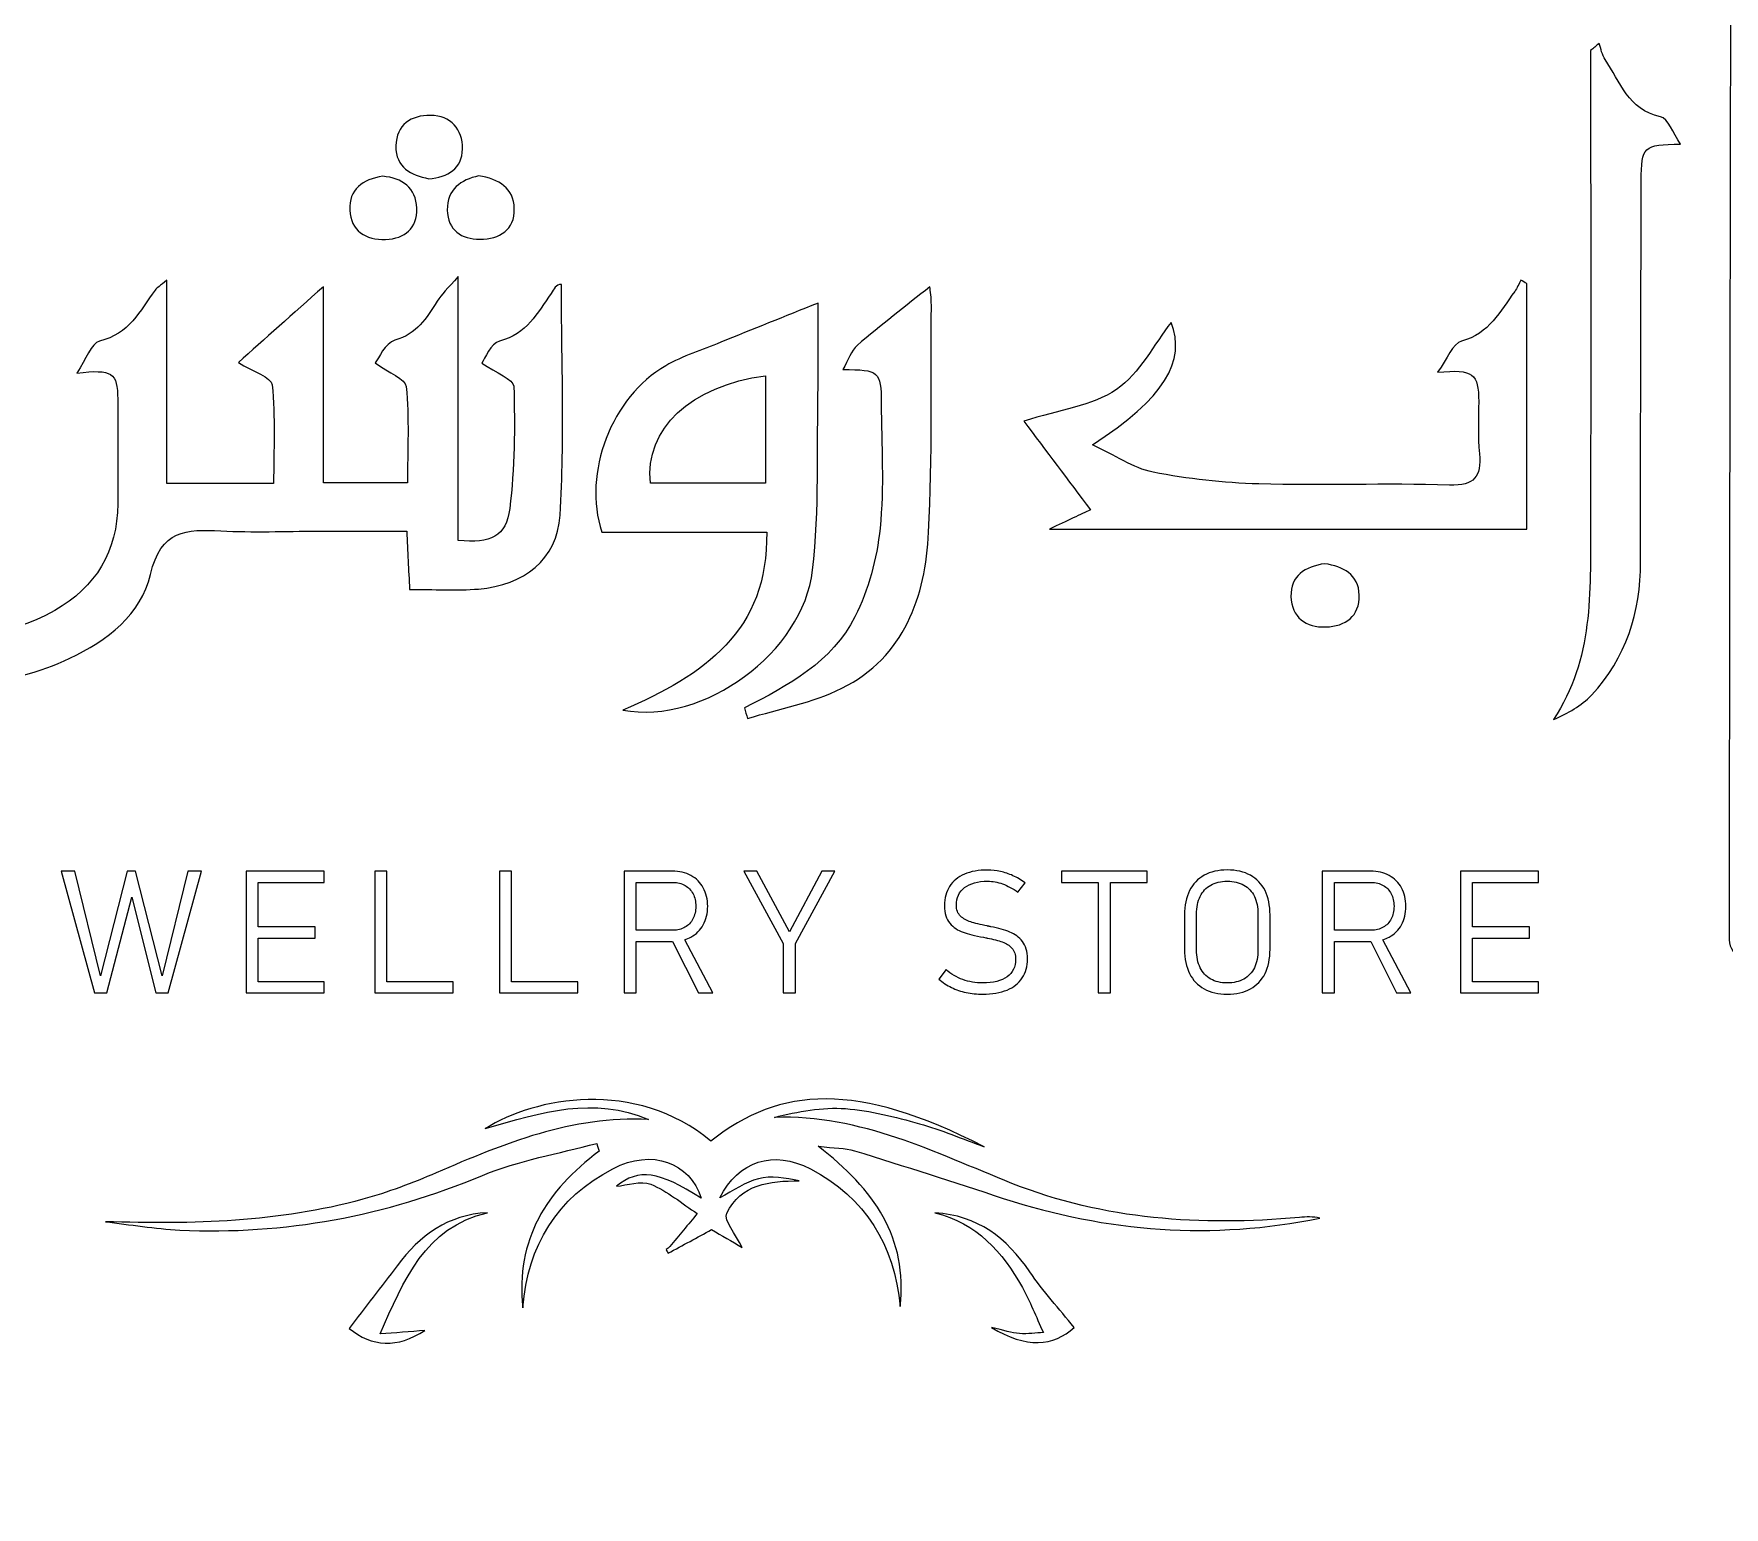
# Model space of a CAD drawing. Header units: millimetres. Extents: x -20 to 20, y -19.5 to 20.5.
# Drawn here: x -5.05 to 7.82, y 0.47 to 11.69 of the extents above; entities that cross this region are included whole.
import ezdxf

# ---------------------------------------------------------------- set-up
doc = ezdxf.new("R2010")
doc.units = ezdxf.units.MM
doc.header["$MEASUREMENT"] = 0
doc.layers.add('Layer 1', color=7, linetype='Continuous')

msp = doc.modelspace()

# ---------------------------------------------------------------- linework, layer by layer
at = {"layer": 'Layer 1', "color": 250, "lineweight": 18}
msp.add_open_spline([(17.0177, 20.4697), (17.0177, 20.4697), (-16.9823, 20.4697), (-16.9823, 20.4697), (-18.6346, 20.4697), (-19.9823, 19.122), (-19.9823, 17.4697), (-19.9823, 17.4697), (-19.9823, -16.5303), (-19.9823, -16.5303), (-19.9823, -18.1826), (-18.6346, -19.5303), (-16.9823, -19.5303), (-16.9823, -19.5303), (17.0177, -19.5303), (17.0177, -19.5303), (18.67, -19.5303), (20.0177, -18.1826), (20.0177, -16.5303), (20.0177, -16.5303), (20.0177, 17.4697), (20.0177, 17.4697), (20.0177, 19.122), (18.67, 20.4697), (17.0177, 20.4697)], degree=3, knots=[0, 0, 0, 0, 0.125, 0.125, 0.125, 0.25, 0.25, 0.25, 0.375, 0.375, 0.375, 0.5, 0.5, 0.5, 0.625, 0.625, 0.625, 0.75, 0.75, 0.75, 0.875, 0.875, 0.875, 1, 1, 1, 1], dxfattribs=at)
at = {"layer": 'Layer 1', "color": 250}
for points, knots in [([(0.3728, 13.3859), (0.2864, 13.2582), (0.1996, 13.1305), (0.1054, 12.9915), (0.0098, 13.1315), (-0.0773, 13.2596), (-0.1644, 13.3876), (-0.2032, 13.4522), (-0.2308, 13.5277), (-0.2823, 13.5795), (-1.0051, 14.3059), (-1.8669, 14.4929), (-2.8127, 14.1415), (-3.5409, 13.8709), (-4.2401, 13.5234), (-4.952, 13.2102), (-4.4817, 13.2864), (-4.0221, 13.4003), (-3.5673, 13.5305), (-2.7792, 13.7559), (-1.9848, 13.9087), (-1.1614, 13.7909), (-0.8456, 13.7457), (-0.5373, 13.673), (-0.2854, 13.4564), (-1.3974, 13.9616), (-2.5034, 13.7245), (-3.6037, 13.4173), (-4.4627, 13.177), (-5.3273, 12.9788), (-6.2259, 13.0673), (-6.8859, 13.1326), (-7.3918, 13.4416), (-7.6384, 14.0904), (-7.7252, 14.3183), (-7.747, 14.55), (-7.6486, 14.785), (-7.6454, 14.4287), (-7.5343, 14.1182), (-7.2937, 13.8529), (-7.05, 13.5838), (-6.7402, 13.448), (-6.3906, 13.4017), (-6.004, 13.3506), (-5.6163, 13.3806), (-5.2564, 13.528), (-4.6878, 13.7612), (-4.1311, 14.0233), (-3.5694, 14.2731), (-3.1062, 14.4791), (-2.6289, 14.634), (-2.1167, 14.647), (-1.3917, 14.665), (-0.7874, 14.3676), (-0.1881, 13.7072), (-0.2957, 14.1983), (-0.9518, 14.9974), (-1.9745, 15.3861), (-1.3032, 15.7576), (-0.3913, 15.3459), (0.1037, 14.4477), (0.6487, 15.3706), (1.4301, 15.7251), (2.2016, 15.39), (1.3772, 15.0584), (0.7253, 14.55), (0.3997, 13.7683), (0.642, 13.9521), (0.9024, 14.2011), (1.2068, 14.3694), (1.9466, 14.7776), (2.7174, 14.7067), (3.4702, 14.3976), (4.0566, 14.1567), (4.6249, 13.8716), (5.2073, 13.6194), (5.5746, 13.4607), (5.9608, 13.3823), (6.3658, 13.383), (7.1247, 13.3841), (7.8556, 13.879), (7.8828, 14.7786), (7.8828, 14.7786), (7.8828, 14.0117), (7.8828, 14.0117), (8.05, 14.1853), (8.213, 14.2929), (8.2352, 14.5327), (8.3202, 15.4556), (8.4194, 16.3778), (8.5143, 17.2999), (8.5199, 17.3578), (8.5305, 17.4146), (8.5425, 17.4996), (8.8773, 17.385), (9.1464, 17.1997), (9.404, 16.9983), (9.8209, 16.6723), (10.1529, 16.2688), (10.432, 15.8225), (10.5092, 15.699), (10.5847, 15.6786), (10.7226, 15.7078), (11.4906, 15.8726), (12.2583, 15.9001), (13.0171, 15.6486), (13.0912, 15.6242), (13.1632, 15.5946), (13.2566, 15.5593), (12.9854, 15.2252), (12.7275, 14.9074), (12.4689, 14.5899), (12.1136, 14.1539), (11.7683, 13.7087), (11.3968, 13.2871), (11.2246, 13.092), (11.2292, 12.8884), (11.2391, 12.6662), (11.5111, 12.6327), (11.7245, 12.7008), (11.9337, 12.8789), (12.5786, 13.4282), (13.2429, 13.9552), (13.8998, 14.4911), (13.9707, 14.5486), (14.0426, 14.6054), (14.1354, 14.6799), (14.2966, 14.2996), (14.3996, 13.9214), (14.3944, 13.5344), (14.3876, 13.0666), (14.3323, 12.5988), (14.2776, 12.1335), (14.2617, 12.0005), (14.2815, 11.9338), (14.3958, 11.8619), (15.0861, 11.4272), (15.6538, 10.8741), (16.0178, 10.1318), (16.0355, 10.0966), (16.0524, 10.0606), (16.0669, 10.0235), (16.0715, 10.0123), (16.0676, 9.9978), (16.0676, 9.96), (15.7236, 9.9241), (15.3772, 9.887), (15.0304, 9.8517), (14.4374, 9.7918), (13.8451, 9.7198), (13.251, 9.6799), (12.9829, 9.6619), (12.7874, 9.5565), (12.6223, 9.3413), (12.7642, 9.1681), (12.9152, 9.0319), (13.1776, 9.01), (14.1206, 8.9306), (15.0618, 8.8259), (16.0037, 8.7299), (16.0224, 8.7278), (16.0401, 8.7176), (16.1156, 8.6911), (15.9275, 8.3986), (15.7832, 8.0864), (15.5606, 7.8483), (15.228, 7.4938), (14.8512, 7.1773), (14.4709, 6.8729), (14.3206, 6.7533), (14.2476, 6.676), (14.2942, 6.4654), (14.4642, 5.6971), (14.4684, 4.928), (14.2039, 4.1734), (14.1908, 4.136), (14.1777, 4.0983), (14.1622, 4.0619), (14.1576, 4.051), (14.1446, 4.0443), (14.1153, 4.0168), (13.8998, 4.1914), (13.68, 4.3682), (13.462, 4.5463), (12.9441, 4.9693), (12.4184, 5.3838), (11.9129, 5.8209), (11.7136, 5.9931), (11.5069, 6.0488), (11.2419, 6.0118), (11.2356, 5.8054), (11.2148, 5.6124), (11.3792, 5.4177), (11.9814, 4.7047), (12.5624, 3.9741), (13.1515, 3.2499), (13.1804, 3.2142), (13.2076, 3.1775), (13.251, 3.1218), (12.8665, 2.9581), (12.4763, 2.8537), (12.0762, 2.8597), (11.6215, 2.8664), (11.1664, 2.9179), (10.7152, 2.9779), (10.5713, 2.9973), (10.5053, 2.9733), (10.4309, 2.8554), (9.9994, 2.1714), (9.4519, 1.607), (8.7167, 1.2443), (8.6659, 1.2193), (8.6123, 1.1988), (8.5347, 1.1653), (8.4889, 1.6073), (8.444, 2.0254), (8.4017, 2.4438), (8.3449, 3.004), (8.2814, 3.5635), (8.2398, 4.1247), (8.2229, 4.3509), (8.0708, 4.4705), (7.9452, 4.6193), (7.9043, 4.6677), (7.8553, 4.7315), (7.8553, 4.788), (7.8556, 7.1999), (7.8609, 9.6115), (7.8651, 12.0231), (7.8662, 12.6718), (7.8651, 13.3206), (7.8651, 14.029), (7.7353, 13.8459), (7.6556, 13.7023), (7.5469, 13.5859), (7.1575, 13.1686), (6.653, 13.0504), (6.1034, 13.0447), (5.2034, 13.0359), (4.3487, 13.2698), (3.4921, 13.5037), (2.7985, 13.6928), (2.0916, 13.8215), (1.3723, 13.7051), (1.0773, 13.6575), (0.7955, 13.5291), (0.5076, 13.4374), (0.5722, 13.4899), (0.629, 13.5711), (0.702, 13.5901), (1.0382, 13.6783), (1.3758, 13.7894), (1.7187, 13.818), (2.5086, 13.884), (3.266, 13.6833), (4.0177, 13.4614), (4.392, 13.3509), (4.7748, 13.2677), (5.1537, 13.1724), (5.0066, 13.2772), (4.8468, 13.3389), (4.6905, 13.4074), (4.1102, 13.6617), (3.5433, 13.9528), (2.9488, 14.1666), (2.1209, 14.4643), (1.3437, 14.308), (0.6625, 13.745), (0.5464, 13.649), (0.4684, 13.5069), (0.3728, 13.3859)], [0, 0, 0, 0, 0.0111111, 0.0111111, 0.0111111, 0.0222222, 0.0222222, 0.0222222, 0.0333333, 0.0333333, 0.0333333, 0.0444444, 0.0444444, 0.0444444, 0.0555556, 0.0555556, 0.0555556, 0.0666667, 0.0666667, 0.0666667, 0.0777778, 0.0777778, 0.0777778, 0.0888889, 0.0888889, 0.0888889, 0.1, 0.1, 0.1, 0.1111111, 0.1111111, 0.1111111, 0.1222222, 0.1222222, 0.1222222, 0.1333333, 0.1333333, 0.1333333, 0.1444444, 0.1444444, 0.1444444, 0.1555556, 0.1555556, 0.1555556, 0.1666667, 0.1666667, 0.1666667, 0.1777778, 0.1777778, 0.1777778, 0.1888889, 0.1888889, 0.1888889, 0.2, 0.2, 0.2, 0.2111111, 0.2111111, 0.2111111, 0.2222222, 0.2222222, 0.2222222, 0.2333333, 0.2333333, 0.2333333, 0.2444444, 0.2444444, 0.2444444, 0.2555556, 0.2555556, 0.2555556, 0.2666667, 0.2666667, 0.2666667, 0.2777778, 0.2777778, 0.2777778, 0.2888889, 0.2888889, 0.2888889, 0.3, 0.3, 0.3, 0.3111111, 0.3111111, 0.3111111, 0.3222222, 0.3222222, 0.3222222, 0.3333333, 0.3333333, 0.3333333, 0.3444444, 0.3444444, 0.3444444, 0.3555556, 0.3555556, 0.3555556, 0.3666667, 0.3666667, 0.3666667, 0.3777778, 0.3777778, 0.3777778, 0.3888889, 0.3888889, 0.3888889, 0.4, 0.4, 0.4, 0.4111111, 0.4111111, 0.4111111, 0.4222222, 0.4222222, 0.4222222, 0.4333333, 0.4333333, 0.4333333, 0.4444444, 0.4444444, 0.4444444, 0.4555556, 0.4555556, 0.4555556, 0.4666667, 0.4666667, 0.4666667, 0.4777778, 0.4777778, 0.4777778, 0.4888889, 0.4888889, 0.4888889, 0.5, 0.5, 0.5, 0.5111111, 0.5111111, 0.5111111, 0.5222222, 0.5222222, 0.5222222, 0.5333333, 0.5333333, 0.5333333, 0.5444444, 0.5444444, 0.5444444, 0.5555556, 0.5555556, 0.5555556, 0.5666667, 0.5666667, 0.5666667, 0.5777778, 0.5777778, 0.5777778, 0.5888889, 0.5888889, 0.5888889, 0.6, 0.6, 0.6, 0.6111111, 0.6111111, 0.6111111, 0.6222222, 0.6222222, 0.6222222, 0.6333333, 0.6333333, 0.6333333, 0.6444444, 0.6444444, 0.6444444, 0.6555556, 0.6555556, 0.6555556, 0.6666667, 0.6666667, 0.6666667, 0.6777778, 0.6777778, 0.6777778, 0.6888889, 0.6888889, 0.6888889, 0.7, 0.7, 0.7, 0.7111111, 0.7111111, 0.7111111, 0.7222222, 0.7222222, 0.7222222, 0.7333333, 0.7333333, 0.7333333, 0.7444444, 0.7444444, 0.7444444, 0.7555556, 0.7555556, 0.7555556, 0.7666667, 0.7666667, 0.7666667, 0.7777778, 0.7777778, 0.7777778, 0.7888889, 0.7888889, 0.7888889, 0.8, 0.8, 0.8, 0.8111111, 0.8111111, 0.8111111, 0.8222222, 0.8222222, 0.8222222, 0.8333333, 0.8333333, 0.8333333, 0.8444444, 0.8444444, 0.8444444, 0.8555556, 0.8555556, 0.8555556, 0.8666667, 0.8666667, 0.8666667, 0.8777778, 0.8777778, 0.8777778, 0.8888889, 0.8888889, 0.8888889, 0.9, 0.9, 0.9, 0.9111111, 0.9111111, 0.9111111, 0.9222222, 0.9222222, 0.9222222, 0.9333333, 0.9333333, 0.9333333, 0.9444444, 0.9444444, 0.9444444, 0.9555556, 0.9555556, 0.9555556, 0.9666667, 0.9666667, 0.9666667, 0.9777778, 0.9777778, 0.9777778, 0.9888889, 0.9888889, 0.9888889, 1, 1, 1, 1]), ([(7.4855, 10.8479), (7.2012, 10.8444), (7.186, 10.8289), (7.1853, 10.5685), (7.1832, 9.6019), (7.1797, 8.6353), (7.18, 7.6687), (7.1804, 7.2821), (7.0721, 6.9363), (6.8061, 6.6517), (6.7302, 6.5705), (6.6279, 6.5148), (6.5164, 6.4661), (6.8244, 6.9272), (6.7969, 7.4408), (6.7987, 7.946), (6.8025, 9.0781), (6.8001, 10.2105), (6.8001, 11.3425), (6.8001, 11.3425), (6.8001, 11.5599), (6.8001, 11.5599), (6.8212, 11.5775), (6.8428, 11.5958), (6.8639, 11.6138), (6.8791, 11.5726), (6.8869, 11.526), (6.9105, 11.4911), (7.0251, 11.3235), (7.0855, 11.1086), (7.3314, 11.0561), (7.3892, 11.0441), (7.4255, 10.9333), (7.4855, 10.8479)], [0, 0, 0, 0, 0.0909091, 0.0909091, 0.0909091, 0.1818182, 0.1818182, 0.1818182, 0.2727273, 0.2727273, 0.2727273, 0.3636364, 0.3636364, 0.3636364, 0.4545455, 0.4545455, 0.4545455, 0.5454545, 0.5454545, 0.5454545, 0.6363636, 0.6363636, 0.6363636, 0.7272727, 0.7272727, 0.7272727, 0.8181818, 0.8181818, 0.8181818, 0.9090909, 0.9090909, 0.9090909, 1, 1, 1, 1]), ([(-2.0462, 10.5837), (-2.1782, 10.6133), (-2.2995, 10.6687), (-2.296, 10.8335), (-2.2928, 10.9958), (-2.1789, 11.0688), (-2.0325, 11.0663), (-1.8772, 11.0642), (-1.7873, 10.9605), (-1.7887, 10.8106), (-1.7898, 10.6603), (-1.8988, 10.5968), (-2.0462, 10.5837)], [0, 0, 0, 0, 0.25, 0.25, 0.25, 0.5, 0.5, 0.5, 0.75, 0.75, 0.75, 1, 1, 1, 1]), ([(-2.3959, 10.603), (-2.2481, 10.5882), (-2.1426, 10.5173), (-2.137, 10.3589), (-2.1317, 10.2061), (-2.228, 10.1282), (-2.3737, 10.1218), (-2.5261, 10.1155), (-2.64, 10.1892), (-2.6474, 10.3458), (-2.6552, 10.5018), (-2.5483, 10.5804), (-2.3959, 10.603)], [0, 0, 0, 0, 0.25, 0.25, 0.25, 0.5, 0.5, 0.5, 0.75, 0.75, 0.75, 1, 1, 1, 1]), ([(-1.6659, 10.6058), (-1.5114, 10.5818), (-1.3985, 10.513), (-1.3943, 10.3567), (-1.3904, 10.1927), (-1.5068, 10.1246), (-1.655, 10.1232), (-1.7978, 10.1221), (-1.9008, 10.193), (-1.9044, 10.3458), (-1.9083, 10.5056), (-1.7996, 10.5744), (-1.6659, 10.6058)], [0, 0, 0, 0, 0.25, 0.25, 0.25, 0.5, 0.5, 0.5, 0.75, 0.75, 0.75, 1, 1, 1, 1]), ([(-4.0387, 8.2631), (-4.0387, 8.2631), (-3.2266, 8.2631), (-3.2266, 8.2631), (-3.2266, 8.5188), (-3.2125, 8.7693), (-3.2375, 9.0152), (-3.2432, 9.072), (-3.3839, 9.115), (-3.495, 9.1845), (-3.2982, 9.3599), (-3.0805, 9.5539), (-2.8481, 9.7613), (-2.8481, 9.7613), (-2.8481, 8.2684), (-2.8481, 8.2684), (-2.8481, 8.2684), (-2.2074, 8.2684), (-2.2074, 8.2684), (-2.2074, 8.5181), (-2.194, 8.7615), (-2.2169, 9.0018), (-2.2226, 9.0593), (-2.3475, 9.1052), (-2.4536, 9.1828), (-2.4268, 9.2156), (-2.3789, 9.3323), (-2.3034, 9.3542), (-2.1361, 9.4029), (-2.0621, 9.5218), (-1.9823, 9.6505), (-1.9499, 9.7028), (-1.9026, 9.7458), (-1.8211, 9.8407), (-1.8211, 9.8407), (-1.8211, 7.8295), (-1.8211, 7.8295), (-1.5735, 7.8059), (-1.4563, 7.8602), (-1.4292, 8.0743), (-1.3907, 8.3809), (-1.389, 8.6942), (-1.3981, 9.0036), (-1.3999, 9.0565), (-1.5343, 9.1052), (-1.6423, 9.1803), (-1.6172, 9.2131), (-1.5745, 9.332), (-1.5068, 9.3482), (-1.299, 9.3987), (-1.2189, 9.5634), (-1.1145, 9.7109), (-1.0923, 9.7423), (-1.0799, 9.7804), (-1.0355, 9.7786), (-1.0355, 9.193), (-1.0094, 8.606), (-1.0457, 8.0225), (-1.0669, 7.682), (-1.3223, 7.4901), (-1.6659, 7.4602), (-1.8349, 7.4457), (-2.0063, 7.4577), (-2.1919, 7.4577), (-2.1993, 7.6073), (-2.206, 7.7431), (-2.2138, 7.9004), (-2.2138, 7.9004), (-2.8936, 7.9004), (-2.8936, 7.9004), (-3.1387, 7.9004), (-3.3846, 7.8898), (-3.6287, 7.9029), (-3.8909, 7.9177), (-4.0867, 7.9092), (-4.1639, 7.5716), (-4.2338, 7.2675), (-4.4938, 7.0661), (-4.7788, 6.9327), (-5.2427, 6.7147), (-5.7242, 6.6907), (-6.2097, 6.8474), (-6.7963, 7.0361), (-7.1269, 7.5124), (-7.0595, 8.1629), (-7.0214, 8.5301), (-6.8771, 8.8864), (-6.7808, 9.2477), (-6.7579, 9.2452), (-6.7346, 9.2427), (-6.7113, 9.2406), (-6.6905, 9.1687), (-6.6697, 9.097), (-6.6439, 9.0078), (-6.3938, 9.144), (-6.149, 9.3076), (-5.8385, 9.2329), (-6.0382, 9.1214), (-6.2439, 9.036), (-6.4143, 8.9051), (-6.7452, 8.6508), (-6.8902, 8.3051), (-6.7963, 7.8874), (-6.7089, 7.4972), (-6.4351, 7.2806), (-6.0661, 7.18), (-5.6629, 7.0703), (-5.2653, 7.0844), (-4.8931, 7.2968), (-4.5805, 7.4753), (-4.4154, 7.7459), (-4.4133, 8.1096), (-4.4123, 8.3746), (-4.4123, 8.6395), (-4.414, 8.9044), (-4.4154, 9.1076), (-4.4518, 9.1358), (-4.7259, 9.1044), (-4.6546, 9.2085), (-4.6158, 9.3316), (-4.5513, 9.3472), (-4.3294, 9.4008), (-4.2433, 9.5782), (-4.1293, 9.7356), (-4.1156, 9.755), (-4.0923, 9.7677), (-4.0387, 9.8118), (-4.0387, 9.8118), (-4.0387, 9.0346), (-4.0387, 9.0346), (-4.0387, 9.0346), (-4.0387, 8.2631), (-4.0387, 8.2631)], [0, 0, 0, 0, 0.0227273, 0.0227273, 0.0227273, 0.0454545, 0.0454545, 0.0454545, 0.0681818, 0.0681818, 0.0681818, 0.0909091, 0.0909091, 0.0909091, 0.1136364, 0.1136364, 0.1136364, 0.1363636, 0.1363636, 0.1363636, 0.1590909, 0.1590909, 0.1590909, 0.1818182, 0.1818182, 0.1818182, 0.2045455, 0.2045455, 0.2045455, 0.2272727, 0.2272727, 0.2272727, 0.25, 0.25, 0.25, 0.2727273, 0.2727273, 0.2727273, 0.2954545, 0.2954545, 0.2954545, 0.3181818, 0.3181818, 0.3181818, 0.3409091, 0.3409091, 0.3409091, 0.3636364, 0.3636364, 0.3636364, 0.3863636, 0.3863636, 0.3863636, 0.4090909, 0.4090909, 0.4090909, 0.4318182, 0.4318182, 0.4318182, 0.4545455, 0.4545455, 0.4545455, 0.4772727, 0.4772727, 0.4772727, 0.5, 0.5, 0.5, 0.5227273, 0.5227273, 0.5227273, 0.5454545, 0.5454545, 0.5454545, 0.5681818, 0.5681818, 0.5681818, 0.5909091, 0.5909091, 0.5909091, 0.6136364, 0.6136364, 0.6136364, 0.6363636, 0.6363636, 0.6363636, 0.6590909, 0.6590909, 0.6590909, 0.6818182, 0.6818182, 0.6818182, 0.7045455, 0.7045455, 0.7045455, 0.7272727, 0.7272727, 0.7272727, 0.75, 0.75, 0.75, 0.7727273, 0.7727273, 0.7727273, 0.7954545, 0.7954545, 0.7954545, 0.8181818, 0.8181818, 0.8181818, 0.8409091, 0.8409091, 0.8409091, 0.8636364, 0.8636364, 0.8636364, 0.8863636, 0.8863636, 0.8863636, 0.9090909, 0.9090909, 0.9090909, 0.9318182, 0.9318182, 0.9318182, 0.9545455, 0.9545455, 0.9545455, 0.9772727, 0.9772727, 0.9772727, 1, 1, 1, 1]), ([(3.0065, 8.5585), (3.1783, 8.4781), (3.3166, 8.3807), (3.4687, 8.35), (3.7329, 8.2971), (4.0046, 8.2682), (4.2744, 8.2604), (4.7577, 8.247), (5.2417, 8.2664), (5.725, 8.2516), (5.9173, 8.2459), (5.9688, 8.3147), (5.9533, 8.4897), (5.9409, 8.6209), (5.9477, 8.7543), (5.9477, 8.8866), (5.948, 9.1), (5.9088, 9.1363), (5.6351, 9.1102), (5.7092, 9.2118), (5.7501, 9.3307), (5.8171, 9.348), (6.0295, 9.4027), (6.1099, 9.5766), (6.2221, 9.7251), (6.2419, 9.7512), (6.2535, 9.7833), (6.2687, 9.8126), (6.2838, 9.8034), (6.2987, 9.7943), (6.3138, 9.7851), (6.3138, 9.7851), (6.3138, 7.9168), (6.3138, 7.9168), (6.3138, 7.9168), (2.6795, 7.9168), (2.6795, 7.9168), (2.8182, 7.9813), (2.9205, 8.0293), (2.9921, 8.0628), (2.8213, 8.2904), (2.6552, 8.5116), (2.4844, 8.7391), (2.7547, 8.8252), (3.0062, 8.8527), (3.1903, 8.9794), (3.3685, 9.1014), (3.4771, 9.3251), (3.6056, 9.4905), (3.7223, 9.1981), (3.5569, 8.9106), (3.0065, 8.5585)], [0, 0, 0, 0, 0.0588235, 0.0588235, 0.0588235, 0.1176471, 0.1176471, 0.1176471, 0.1764706, 0.1764706, 0.1764706, 0.2352941, 0.2352941, 0.2352941, 0.2941176, 0.2941176, 0.2941176, 0.3529412, 0.3529412, 0.3529412, 0.4117647, 0.4117647, 0.4117647, 0.4705882, 0.4705882, 0.4705882, 0.5294118, 0.5294118, 0.5294118, 0.5882353, 0.5882353, 0.5882353, 0.6470588, 0.6470588, 0.6470588, 0.7058824, 0.7058824, 0.7058824, 0.7647059, 0.7647059, 0.7647059, 0.8235294, 0.8235294, 0.8235294, 0.8823529, 0.8823529, 0.8823529, 0.9411765, 0.9411765, 0.9411765, 1, 1, 1, 1]), ([(0.3585, 6.5555), (0.6918, 6.7245), (1.0259, 6.9058), (1.1988, 7.2491), (1.3025, 7.4548), (1.3667, 7.6929), (1.3903, 7.9225), (1.4224, 8.2369), (1.4006, 8.5568), (1.3995, 8.8747), (1.3988, 9.1167), (1.3829, 9.1315), (1.1074, 9.1304), (1.1483, 9.2024), (1.1688, 9.2747), (1.2161, 9.3153), (1.396, 9.4695), (1.5844, 9.6134), (1.7703, 9.7619), (1.7727, 9.7323), (1.7812, 9.6762), (1.7809, 9.6201), (1.7763, 9.0444), (1.789, 8.4676), (1.76, 7.8933), (1.735, 7.3994), (1.5773, 6.945), (1.0986, 6.7044), (0.8767, 6.5929), (0.6213, 6.5488), (0.381, 6.4744), (0.3733, 6.5015), (0.3659, 6.5284), (0.3585, 6.5555)], [0, 0, 0, 0, 0.0909091, 0.0909091, 0.0909091, 0.1818182, 0.1818182, 0.1818182, 0.2727273, 0.2727273, 0.2727273, 0.3636364, 0.3636364, 0.3636364, 0.4545455, 0.4545455, 0.4545455, 0.5454545, 0.5454545, 0.5454545, 0.6363636, 0.6363636, 0.6363636, 0.7272727, 0.7272727, 0.7272727, 0.8181818, 0.8181818, 0.8181818, 0.9090909, 0.9090909, 0.9090909, 1, 1, 1, 1]), ([(0.5271, 7.8942), (0.5271, 7.8942), (-0.7274, 7.8942), (-0.7274, 7.8942), (-0.8769, 8.3415), (-0.6526, 8.9243), (-0.2416, 9.16), (-0.1111, 9.2348), (0.036, 9.2813), (0.1768, 9.3385), (0.4185, 9.4369), (0.6612, 9.5339), (0.9187, 9.6373), (0.9187, 9.438), (0.9222, 9.2235), (0.918, 9.009), (0.9088, 8.5401), (0.93, 8.0674), (0.8764, 7.6035), (0.8048, 6.9788), (0.0477, 6.4235), (-0.5668, 6.5378), (0.0502, 6.8031), (0.5402, 7.1407), (0.5271, 7.8942)], [0, 0, 0, 0, 0.125, 0.125, 0.125, 0.25, 0.25, 0.25, 0.375, 0.375, 0.375, 0.5, 0.5, 0.5, 0.625, 0.625, 0.625, 0.75, 0.75, 0.75, 0.875, 0.875, 0.875, 1, 1, 1, 1]), ([(0.519, 8.2657), (0.519, 8.2657), (0.519, 9.0841), (0.519, 9.0841), (-0.0529, 9.0079), (-0.4032, 8.6784), (-0.3573, 8.2657), (-0.3573, 8.2657), (0.519, 8.2657), (0.519, 8.2657)], [0, 0, 0, 0, 0.3333333, 0.3333333, 0.3333333, 0.6666667, 0.6666667, 0.6666667, 1, 1, 1, 1]), ([(4.7766, 7.6528), (4.9145, 7.6313), (5.0341, 7.5731), (5.0384, 7.4133), (5.0426, 7.2531), (4.9325, 7.1755), (4.784, 7.1713), (4.633, 7.167), (4.523, 7.245), (4.5187, 7.4027), (4.5145, 7.5607), (4.6256, 7.6309), (4.7766, 7.6528)], [0, 0, 0, 0, 0.25, 0.25, 0.25, 0.5, 0.5, 0.5, 0.75, 0.75, 0.75, 1, 1, 1, 1]), ([(-4.3417, 5.3112), (-4.3417, 5.3112), (-4.2778, 5.3112), (-4.2778, 5.3112), (-4.2778, 5.3112), (-4.0753, 4.515), (-4.0753, 4.515), (-4.0753, 4.515), (-3.8799, 5.3112), (-3.8799, 5.3112), (-3.8799, 5.3112), (-3.7765, 5.3112), (-3.7765, 5.3112), (-3.7765, 5.3112), (-4.0284, 4.3851), (-4.0284, 4.3851), (-4.0284, 4.3851), (-4.1226, 4.3851), (-4.1226, 4.3851), (-4.1226, 4.3851), (-4.306, 5.115), (-4.306, 5.115), (-4.306, 5.115), (-4.4973, 4.3851), (-4.4973, 4.3851), (-4.4973, 4.3851), (-4.5914, 4.3851), (-4.5914, 4.3851), (-4.5914, 4.3851), (-4.843, 5.3112), (-4.843, 5.3112), (-4.843, 5.3112), (-4.7396, 5.3112), (-4.7396, 5.3112), (-4.7396, 5.3112), (-4.5442, 4.515), (-4.5442, 4.515), (-4.5442, 4.515), (-4.3417, 5.3112), (-4.3417, 5.3112)], [0, 0, 0, 0, 0.0769231, 0.0769231, 0.0769231, 0.1538462, 0.1538462, 0.1538462, 0.2307692, 0.2307692, 0.2307692, 0.3076923, 0.3076923, 0.3076923, 0.3846154, 0.3846154, 0.3846154, 0.4615385, 0.4615385, 0.4615385, 0.5384615, 0.5384615, 0.5384615, 0.6153846, 0.6153846, 0.6153846, 0.6923077, 0.6923077, 0.6923077, 0.7692308, 0.7692308, 0.7692308, 0.8461538, 0.8461538, 0.8461538, 0.9230769, 0.9230769, 0.9230769, 1, 1, 1, 1]), ([(-3.344, 4.4704), (-3.344, 4.4704), (-2.8413, 4.4704), (-2.8413, 4.4704), (-2.8413, 4.4704), (-2.8413, 4.385), (-2.8413, 4.385), (-2.8413, 4.385), (-3.344, 4.385), (-3.344, 4.385), (-3.344, 4.385), (-3.3729, 4.385), (-3.3729, 4.385), (-3.3729, 4.385), (-3.4357, 4.385), (-3.4357, 4.385), (-3.4357, 4.385), (-3.4357, 5.3111), (-3.4357, 5.3111), (-3.4357, 5.3111), (-3.3729, 5.3111), (-3.3729, 5.3111), (-3.3729, 5.3111), (-3.344, 5.3111), (-3.344, 5.3111), (-3.344, 5.3111), (-2.8413, 5.3111), (-2.8413, 5.3111), (-2.8413, 5.3111), (-2.8413, 5.2257), (-2.8413, 5.2257), (-2.8413, 5.2257), (-3.344, 5.2257), (-3.344, 5.2257), (-3.344, 5.2257), (-3.344, 4.8877), (-3.344, 4.8877), (-3.344, 4.8877), (-2.9111, 4.8877), (-2.9111, 4.8877), (-2.9111, 4.8877), (-2.9111, 4.8027), (-2.9111, 4.8027), (-2.9111, 4.8027), (-3.344, 4.8027), (-3.344, 4.8027), (-3.344, 4.8027), (-3.344, 4.4704), (-3.344, 4.4704)], [0, 0, 0, 0, 0.0625, 0.0625, 0.0625, 0.125, 0.125, 0.125, 0.1875, 0.1875, 0.1875, 0.25, 0.25, 0.25, 0.3125, 0.3125, 0.3125, 0.375, 0.375, 0.375, 0.4375, 0.4375, 0.4375, 0.5, 0.5, 0.5, 0.5625, 0.5625, 0.5625, 0.625, 0.625, 0.625, 0.6875, 0.6875, 0.6875, 0.75, 0.75, 0.75, 0.8125, 0.8125, 0.8125, 0.875, 0.875, 0.875, 0.9375, 0.9375, 0.9375, 1, 1, 1, 1]), ([(-2.3636, 4.4704), (-2.3636, 4.4704), (-1.8606, 4.4704), (-1.8606, 4.4704), (-1.8606, 4.4704), (-1.8606, 4.385), (-1.8606, 4.385), (-1.8606, 4.385), (-2.3636, 4.385), (-2.3636, 4.385), (-2.3636, 4.385), (-2.3904, 4.385), (-2.3904, 4.385), (-2.3904, 4.385), (-2.4553, 4.385), (-2.4553, 4.385), (-2.4553, 4.385), (-2.4553, 5.3111), (-2.4553, 5.3111), (-2.4553, 5.3111), (-2.3636, 5.3111), (-2.3636, 5.3111), (-2.3636, 5.3111), (-2.3636, 4.4704), (-2.3636, 4.4704)], [0, 0, 0, 0, 0.125, 0.125, 0.125, 0.25, 0.25, 0.25, 0.375, 0.375, 0.375, 0.5, 0.5, 0.5, 0.625, 0.625, 0.625, 0.75, 0.75, 0.75, 0.875, 0.875, 0.875, 1, 1, 1, 1]), ([(-1.415, 4.4704), (-1.415, 4.4704), (-0.9119, 4.4704), (-0.9119, 4.4704), (-0.9119, 4.4704), (-0.9119, 4.385), (-0.9119, 4.385), (-0.9119, 4.385), (-1.415, 4.385), (-1.415, 4.385), (-1.415, 4.385), (-1.4418, 4.385), (-1.4418, 4.385), (-1.4418, 4.385), (-1.5067, 4.385), (-1.5067, 4.385), (-1.5067, 4.385), (-1.5067, 5.3111), (-1.5067, 5.3111), (-1.5067, 5.3111), (-1.415, 5.3111), (-1.415, 5.3111), (-1.415, 5.3111), (-1.415, 4.4704), (-1.415, 4.4704)], [0, 0, 0, 0, 0.125, 0.125, 0.125, 0.25, 0.25, 0.25, 0.375, 0.375, 0.375, 0.5, 0.5, 0.5, 0.625, 0.625, 0.625, 0.75, 0.75, 0.75, 0.875, 0.875, 0.875, 1, 1, 1, 1]), ([(-0.0968, 4.7904), (-0.0968, 4.7904), (0.1169, 4.3851), (0.1169, 4.3851), (0.1169, 4.3851), (0.0072, 4.3851), (0.0072, 4.3851), (0.0072, 4.3851), (-0.1904, 4.777), (-0.1904, 4.777), (-0.1904, 4.777), (-0.1907, 4.777), (-0.1907, 4.777), (-0.1907, 4.777), (-0.4666, 4.777), (-0.4666, 4.777), (-0.4666, 4.777), (-0.4666, 4.3851), (-0.4666, 4.3851), (-0.4666, 4.3851), (-0.5583, 4.3851), (-0.5583, 4.3851), (-0.5583, 4.3851), (-0.5583, 5.3118), (-0.5583, 5.3118), (-0.5583, 5.3118), (-0.5015, 5.3118), (-0.5015, 5.3118), (-0.5015, 5.3118), (-0.4666, 5.3118), (-0.4666, 5.3118), (-0.4666, 5.3118), (-0.1907, 5.3118), (-0.1907, 5.3118), (-0.1374, 5.3118), (-0.0902, 5.3009), (-0.0496, 5.2787), (-0.0094, 5.2568), (0.0224, 5.2254), (0.0446, 5.1848), (0.0668, 5.1443), (0.0781, 5.0974), (0.0781, 5.0444), (0.0781, 4.9912), (0.0668, 4.9446), (0.0446, 4.904), (0.0224, 4.8635), (-0.0094, 4.8321), (-0.0503, 4.8098), (-0.065, 4.8019), (-0.0805, 4.7955), (-0.0968, 4.7904)], [0, 0, 0, 0, 0.0588235, 0.0588235, 0.0588235, 0.1176471, 0.1176471, 0.1176471, 0.1764706, 0.1764706, 0.1764706, 0.2352941, 0.2352941, 0.2352941, 0.2941176, 0.2941176, 0.2941176, 0.3529412, 0.3529412, 0.3529412, 0.4117647, 0.4117647, 0.4117647, 0.4705882, 0.4705882, 0.4705882, 0.5294118, 0.5294118, 0.5294118, 0.5882353, 0.5882353, 0.5882353, 0.6470588, 0.6470588, 0.6470588, 0.7058824, 0.7058824, 0.7058824, 0.7647059, 0.7647059, 0.7647059, 0.8235294, 0.8235294, 0.8235294, 0.8823529, 0.8823529, 0.8823529, 0.9411765, 0.9411765, 0.9411765, 1, 1, 1, 1]), ([(0.7459, 4.7615), (0.7459, 4.7615), (0.7459, 4.3851), (0.7459, 4.3851), (0.7459, 4.3851), (0.6538, 4.3851), (0.6538, 4.3851), (0.6538, 4.3851), (0.6538, 4.7615), (0.6538, 4.7615), (0.6538, 4.7615), (0.3525, 5.3111), (0.3525, 5.3111), (0.3525, 5.3111), (0.4524, 5.3111), (0.4524, 5.3111), (0.4524, 5.3111), (0.6997, 4.849), (0.6997, 4.849), (0.6997, 4.849), (0.947, 5.3111), (0.947, 5.3111), (0.947, 5.3111), (1.0471, 5.3111), (1.0471, 5.3111), (1.0471, 5.3111), (0.7459, 4.7615), (0.7459, 4.7615)], [0, 0, 0, 0, 0.1111111, 0.1111111, 0.1111111, 0.2222222, 0.2222222, 0.2222222, 0.3333333, 0.3333333, 0.3333333, 0.4444444, 0.4444444, 0.4444444, 0.5555556, 0.5555556, 0.5555556, 0.6666667, 0.6666667, 0.6666667, 0.7777778, 0.7777778, 0.7777778, 0.8888889, 0.8888889, 0.8888889, 1, 1, 1, 1]), ([(2.046, 4.3884), (2.0062, 4.3968), (1.9688, 4.4095), (1.9346, 4.4265), (1.8996, 4.4434), (1.8672, 4.4649), (1.8372, 4.4903), (1.8372, 4.4903), (1.8926, 4.563), (1.8926, 4.563), (1.9314, 4.5288), (1.9737, 4.5034), (2.0206, 4.4864), (2.0676, 4.4695), (2.118, 4.461), (2.1727, 4.461), (2.2524, 4.461), (2.3138, 4.4766), (2.3572, 4.508), (2.4009, 4.5394), (2.4224, 4.5838), (2.4224, 4.6406), (2.4224, 4.6406), (2.4224, 4.641), (2.4224, 4.641), (2.4224, 4.6762), (2.4129, 4.7045), (2.3939, 4.726), (2.3755, 4.7471), (2.3508, 4.763), (2.3208, 4.7736), (2.2909, 4.7842), (2.2524, 4.7941), (2.2051, 4.8029), (2.2041, 4.8036), (2.2023, 4.8036), (2.2013, 4.8039), (2.1998, 4.8043), (2.1981, 4.8047), (2.1967, 4.805), (2.1967, 4.805), (2.1776, 4.8085), (2.1776, 4.8085), (2.1127, 4.8209), (2.0612, 4.8339), (2.022, 4.8473), (1.9829, 4.8607), (1.9497, 4.8833), (1.9222, 4.9154), (1.8947, 4.9475), (1.8813, 4.9916), (1.8813, 5.0488), (1.8813, 5.0488), (1.8813, 5.0495), (1.8813, 5.0495), (1.8813, 5.107), (1.8936, 5.1557), (1.9197, 5.1962), (1.9455, 5.2368), (1.9829, 5.2678), (2.0323, 5.289), (2.0813, 5.3102), (2.1409, 5.3208), (2.2097, 5.3208), (2.2425, 5.3208), (2.2746, 5.3172), (2.3067, 5.3098), (2.3388, 5.3028), (2.3706, 5.2922), (2.402, 5.2777), (2.433, 5.2633), (2.4641, 5.2456), (2.4944, 5.2241), (2.4944, 5.2241), (2.4401, 5.1521), (2.4401, 5.1521), (2.4006, 5.18), (2.3614, 5.2008), (2.3233, 5.2149), (2.2849, 5.2283), (2.2471, 5.2354), (2.2097, 5.2354), (2.1339, 5.2354), (2.0757, 5.2195), (2.034, 5.1878), (1.9924, 5.1557), (1.9712, 5.1109), (1.9712, 5.0534), (1.9712, 5.0534), (1.9712, 5.0527), (1.9712, 5.0527), (1.9712, 5.0177), (1.9818, 4.9906), (2.003, 4.9701), (2.0238, 4.95), (2.0492, 4.9348), (2.0803, 4.9253), (2.1109, 4.9154), (2.1533, 4.9052), (2.2065, 4.8946), (2.2083, 4.8943), (2.2101, 4.8939), (2.2118, 4.8936), (2.2143, 4.8932), (2.2157, 4.8925), (2.2178, 4.8921), (2.2207, 4.8918), (2.2231, 4.8911), (2.2256, 4.8904), (2.2277, 4.8897), (2.2302, 4.8893), (2.2327, 4.889), (2.2909, 4.877), (2.3392, 4.8636), (2.3776, 4.8484), (2.4165, 4.8329), (2.4489, 4.8089), (2.4743, 4.7768), (2.5001, 4.744), (2.5128, 4.7002), (2.5128, 4.6452), (2.5128, 4.6452), (2.5128, 4.6438), (2.5128, 4.6438), (2.5128, 4.5873), (2.4997, 4.539), (2.4729, 4.4988), (2.4461, 4.4589), (2.4073, 4.4282), (2.3568, 4.4071), (2.3057, 4.3863), (2.2443, 4.3757), (2.1727, 4.3757), (2.1282, 4.3757), (2.0859, 4.3799), (2.046, 4.3884)], [0, 0, 0, 0, 0.0222222, 0.0222222, 0.0222222, 0.0444444, 0.0444444, 0.0444444, 0.0666667, 0.0666667, 0.0666667, 0.0888889, 0.0888889, 0.0888889, 0.1111111, 0.1111111, 0.1111111, 0.1333333, 0.1333333, 0.1333333, 0.1555556, 0.1555556, 0.1555556, 0.1777778, 0.1777778, 0.1777778, 0.2, 0.2, 0.2, 0.2222222, 0.2222222, 0.2222222, 0.2444444, 0.2444444, 0.2444444, 0.2666667, 0.2666667, 0.2666667, 0.2888889, 0.2888889, 0.2888889, 0.3111111, 0.3111111, 0.3111111, 0.3333333, 0.3333333, 0.3333333, 0.3555556, 0.3555556, 0.3555556, 0.3777778, 0.3777778, 0.3777778, 0.4, 0.4, 0.4, 0.4222222, 0.4222222, 0.4222222, 0.4444444, 0.4444444, 0.4444444, 0.4666667, 0.4666667, 0.4666667, 0.4888889, 0.4888889, 0.4888889, 0.5111111, 0.5111111, 0.5111111, 0.5333333, 0.5333333, 0.5333333, 0.5555556, 0.5555556, 0.5555556, 0.5777778, 0.5777778, 0.5777778, 0.6, 0.6, 0.6, 0.6222222, 0.6222222, 0.6222222, 0.6444444, 0.6444444, 0.6444444, 0.6666667, 0.6666667, 0.6666667, 0.6888889, 0.6888889, 0.6888889, 0.7111111, 0.7111111, 0.7111111, 0.7333333, 0.7333333, 0.7333333, 0.7555556, 0.7555556, 0.7555556, 0.7777778, 0.7777778, 0.7777778, 0.8, 0.8, 0.8, 0.8222222, 0.8222222, 0.8222222, 0.8444444, 0.8444444, 0.8444444, 0.8666667, 0.8666667, 0.8666667, 0.8888889, 0.8888889, 0.8888889, 0.9111111, 0.9111111, 0.9111111, 0.9333333, 0.9333333, 0.9333333, 0.9555556, 0.9555556, 0.9555556, 0.9777778, 0.9777778, 0.9777778, 1, 1, 1, 1]), ([(3.1436, 5.2257), (3.1436, 5.2257), (3.1436, 4.385), (3.1436, 4.385), (3.1436, 4.385), (3.0519, 4.385), (3.0519, 4.385), (3.0519, 4.385), (3.0519, 5.2257), (3.0519, 5.2257), (3.0519, 5.2257), (2.7711, 5.2257), (2.7711, 5.2257), (2.7711, 5.2257), (2.7711, 5.3111), (2.7711, 5.3111), (2.7711, 5.3111), (3.4248, 5.3111), (3.4248, 5.3111), (3.4248, 5.3111), (3.4248, 5.2257), (3.4248, 5.2257), (3.4248, 5.2257), (3.1436, 5.2257), (3.1436, 5.2257)], [0, 0, 0, 0, 0.125, 0.125, 0.125, 0.25, 0.25, 0.25, 0.375, 0.375, 0.375, 0.5, 0.5, 0.5, 0.625, 0.625, 0.625, 0.75, 0.75, 0.75, 0.875, 0.875, 0.875, 1, 1, 1, 1]), ([(3.858, 4.4157), (3.8093, 4.4426), (3.7719, 4.4814), (3.7465, 4.5322), (3.7211, 4.5833), (3.7087, 4.6447), (3.7087, 4.717), (3.7087, 4.717), (3.7087, 4.9795), (3.7087, 4.9795), (3.7087, 5.0515), (3.7211, 5.1132), (3.7465, 5.164), (3.7719, 5.2151), (3.8093, 5.2539), (3.858, 5.2808), (3.9063, 5.3072), (3.9649, 5.321), (4.034, 5.321), (4.1024, 5.321), (4.1614, 5.3072), (4.21, 5.2808), (4.2584, 5.2539), (4.2958, 5.2151), (4.3212, 5.164), (4.3466, 5.1132), (4.3593, 5.0515), (4.3593, 4.9795), (4.3593, 4.9795), (4.3593, 4.717), (4.3593, 4.717), (4.3593, 4.6447), (4.3466, 4.5833), (4.3212, 4.5322), (4.2958, 4.4814), (4.2584, 4.4426), (4.21, 4.4157), (4.1614, 4.3889), (4.1024, 4.3755), (4.034, 4.3755), (3.9649, 4.3755), (3.9063, 4.3889), (3.858, 4.4157)], [0, 0, 0, 0, 0.0714286, 0.0714286, 0.0714286, 0.1428571, 0.1428571, 0.1428571, 0.2142857, 0.2142857, 0.2142857, 0.2857143, 0.2857143, 0.2857143, 0.3571429, 0.3571429, 0.3571429, 0.4285714, 0.4285714, 0.4285714, 0.5, 0.5, 0.5, 0.5714286, 0.5714286, 0.5714286, 0.6428571, 0.6428571, 0.6428571, 0.7142857, 0.7142857, 0.7142857, 0.7857143, 0.7857143, 0.7857143, 0.8571429, 0.8571429, 0.8571429, 0.9285714, 0.9285714, 0.9285714, 1, 1, 1, 1]), ([(5.219, 4.7904), (5.219, 4.7904), (5.4325, 4.3851), (5.4325, 4.3851), (5.4325, 4.3851), (5.3232, 4.3851), (5.3232, 4.3851), (5.3232, 4.3851), (5.1255, 4.777), (5.1255, 4.777), (5.1255, 4.777), (5.1249, 4.777), (5.1249, 4.777), (5.1249, 4.777), (4.8494, 4.777), (4.8494, 4.777), (4.8494, 4.777), (4.8494, 4.3851), (4.8494, 4.3851), (4.8494, 4.3851), (4.7573, 4.3851), (4.7573, 4.3851), (4.7573, 4.3851), (4.7573, 5.3118), (4.7573, 5.3118), (4.7573, 5.3118), (4.8141, 5.3118), (4.8141, 5.3118), (4.8141, 5.3118), (4.8494, 5.3118), (4.8494, 5.3118), (4.8494, 5.3118), (5.1249, 5.3118), (5.1249, 5.3118), (5.1782, 5.3118), (5.2254, 5.3009), (5.266, 5.2787), (5.3066, 5.2568), (5.338, 5.2254), (5.3602, 5.1848), (5.3828, 5.1443), (5.3937, 5.0974), (5.3937, 5.0444), (5.3937, 4.9912), (5.3828, 4.9446), (5.3602, 4.904), (5.338, 4.8635), (5.3066, 4.8321), (5.2657, 4.8098), (5.251, 4.8019), (5.2355, 4.7954), (5.219, 4.7904)], [0, 0, 0, 0, 0.0588235, 0.0588235, 0.0588235, 0.1176471, 0.1176471, 0.1176471, 0.1764706, 0.1764706, 0.1764706, 0.2352941, 0.2352941, 0.2352941, 0.2941176, 0.2941176, 0.2941176, 0.3529412, 0.3529412, 0.3529412, 0.4117647, 0.4117647, 0.4117647, 0.4705882, 0.4705882, 0.4705882, 0.5294118, 0.5294118, 0.5294118, 0.5882353, 0.5882353, 0.5882353, 0.6470588, 0.6470588, 0.6470588, 0.7058824, 0.7058824, 0.7058824, 0.7647059, 0.7647059, 0.7647059, 0.8235294, 0.8235294, 0.8235294, 0.8823529, 0.8823529, 0.8823529, 0.9411765, 0.9411765, 0.9411765, 1, 1, 1, 1]), ([(5.9002, 4.4704), (5.9002, 4.4704), (6.4036, 4.4704), (6.4036, 4.4704), (6.4036, 4.4704), (6.4036, 4.385), (6.4036, 4.385), (6.4036, 4.385), (5.9002, 4.385), (5.9002, 4.385), (5.9002, 4.385), (5.8716, 4.385), (5.8716, 4.385), (5.8716, 4.385), (5.8085, 4.385), (5.8085, 4.385), (5.8085, 4.385), (5.8085, 5.3111), (5.8085, 5.3111), (5.8085, 5.3111), (5.8716, 5.3111), (5.8716, 5.3111), (5.8716, 5.3111), (5.9002, 5.3111), (5.9002, 5.3111), (5.9002, 5.3111), (6.4036, 5.3111), (6.4036, 5.3111), (6.4036, 5.3111), (6.4036, 5.2257), (6.4036, 5.2257), (6.4036, 5.2257), (5.9002, 5.2257), (5.9002, 5.2257), (5.9002, 5.2257), (5.9002, 4.8877), (5.9002, 4.8877), (5.9002, 4.8877), (6.3338, 4.8877), (6.3338, 4.8877), (6.3338, 4.8877), (6.3338, 4.8027), (6.3338, 4.8027), (6.3338, 4.8027), (5.9002, 4.8027), (5.9002, 4.8027), (5.9002, 4.8027), (5.9002, 4.4704), (5.9002, 4.4704)], [0, 0, 0, 0, 0.0625, 0.0625, 0.0625, 0.125, 0.125, 0.125, 0.1875, 0.1875, 0.1875, 0.25, 0.25, 0.25, 0.3125, 0.3125, 0.3125, 0.375, 0.375, 0.375, 0.4375, 0.4375, 0.4375, 0.5, 0.5, 0.5, 0.5625, 0.5625, 0.5625, 0.625, 0.625, 0.625, 0.6875, 0.6875, 0.6875, 0.75, 0.75, 0.75, 0.8125, 0.8125, 0.8125, 0.875, 0.875, 0.875, 0.9375, 0.9375, 0.9375, 1, 1, 1, 1]), ([(-0.4666, 4.8624), (-0.4666, 4.8624), (-0.1858, 4.8624), (-0.1858, 4.8624), (-0.1512, 4.8624), (-0.1209, 4.8698), (-0.0948, 4.885), (-0.0687, 4.8998), (-0.0485, 4.9213), (-0.0344, 4.9488), (-0.0203, 4.9763), (-0.0129, 5.0085), (-0.0126, 5.0444), (-0.0126, 5.0804), (-0.0196, 5.1122), (-0.0337, 5.1397), (-0.0482, 5.1676), (-0.0683, 5.1887), (-0.0944, 5.2039), (-0.1205, 5.2191), (-0.1509, 5.2265), (-0.1858, 5.2265), (-0.1858, 5.2265), (-0.4666, 5.2265), (-0.4666, 5.2265), (-0.4666, 5.2265), (-0.4666, 4.8624), (-0.4666, 4.8624)], [0, 0, 0, 0, 0.1111111, 0.1111111, 0.1111111, 0.2222222, 0.2222222, 0.2222222, 0.3333333, 0.3333333, 0.3333333, 0.4444444, 0.4444444, 0.4444444, 0.5555556, 0.5555556, 0.5555556, 0.6666667, 0.6666667, 0.6666667, 0.7777778, 0.7777778, 0.7777778, 0.8888889, 0.8888889, 0.8888889, 1, 1, 1, 1]), ([(4.1603, 4.4905), (4.1956, 4.5103), (4.222, 4.5392), (4.2404, 4.5766), (4.2584, 4.6144), (4.2675, 4.6595), (4.2675, 4.7124), (4.2675, 4.7124), (4.2675, 4.9837), (4.2675, 4.9837), (4.2675, 5.037), (4.2584, 5.0821), (4.2404, 5.1199), (4.222, 5.1576), (4.1956, 5.1862), (4.1603, 5.2056), (4.125, 5.2254), (4.083, 5.2356), (4.034, 5.2356), (3.9846, 5.2356), (3.9426, 5.2254), (3.9074, 5.2056), (3.8724, 5.1862), (3.8456, 5.1576), (3.8276, 5.1199), (3.8093, 5.0821), (3.8001, 5.037), (3.8001, 4.9837), (3.8001, 4.9837), (3.8001, 4.7124), (3.8001, 4.7124), (3.8001, 4.6595), (3.8093, 4.6144), (3.8276, 4.5766), (3.8456, 4.5392), (3.8724, 4.5103), (3.9074, 4.4905), (3.9426, 4.4708), (3.9846, 4.4609), (4.034, 4.4609), (4.083, 4.4609), (4.125, 4.4708), (4.1603, 4.4905)], [0, 0, 0, 0, 0.0714286, 0.0714286, 0.0714286, 0.1428571, 0.1428571, 0.1428571, 0.2142857, 0.2142857, 0.2142857, 0.2857143, 0.2857143, 0.2857143, 0.3571429, 0.3571429, 0.3571429, 0.4285714, 0.4285714, 0.4285714, 0.5, 0.5, 0.5, 0.5714286, 0.5714286, 0.5714286, 0.6428571, 0.6428571, 0.6428571, 0.7142857, 0.7142857, 0.7142857, 0.7857143, 0.7857143, 0.7857143, 0.8571429, 0.8571429, 0.8571429, 0.9285714, 0.9285714, 0.9285714, 1, 1, 1, 1]), ([(4.8494, 4.8624), (4.8494, 4.8624), (5.1302, 4.8624), (5.1302, 4.8624), (5.1644, 4.8624), (5.1944, 4.8698), (5.2209, 4.885), (5.247, 4.8998), (5.2667, 4.9213), (5.2812, 4.9488), (5.2956, 4.9763), (5.3031, 5.0085), (5.3034, 5.0444), (5.3034, 5.0804), (5.296, 5.1122), (5.2819, 5.1397), (5.2674, 5.1676), (5.2477, 5.1887), (5.2212, 5.2039), (5.1951, 5.2191), (5.1648, 5.2265), (5.1302, 5.2265), (5.1302, 5.2265), (4.8494, 5.2265), (4.8494, 5.2265), (4.8494, 5.2265), (4.8494, 4.8624), (4.8494, 4.8624)], [0, 0, 0, 0, 0.1111111, 0.1111111, 0.1111111, 0.2222222, 0.2222222, 0.2222222, 0.3333333, 0.3333333, 0.3333333, 0.4444444, 0.4444444, 0.4444444, 0.5555556, 0.5555556, 0.5555556, 0.6666667, 0.6666667, 0.6666667, 0.7777778, 0.7777778, 0.7777778, 0.8888889, 0.8888889, 0.8888889, 1, 1, 1, 1]), ([(-4.5079, 2.6431), (-3.8408, 2.623), (-3.1882, 2.6375), (-2.5486, 2.8139), (-2.3581, 2.8661), (-2.1708, 2.937), (-1.9891, 3.0153), (-1.4726, 3.2379), (-0.9554, 3.4524), (-0.3734, 3.4206), (-0.7857, 3.5991), (-1.1844, 3.4803), (-1.6155, 3.3518), (-1.2398, 3.59), (-0.4735, 3.7357), (0.1022, 3.2573), (0.6324, 3.6764), (1.2173, 3.7078), (2.1829, 3.2139), (2.0188, 3.2732), (1.8573, 3.3423), (1.6893, 3.3892), (1.5055, 3.4404), (1.3172, 3.4901), (1.1281, 3.5042), (0.9496, 3.5176), (0.7675, 3.4831), (0.5855, 3.4376), (1.2459, 3.4594), (1.81, 3.1677), (2.3945, 2.9352), (3.098, 2.6555), (3.8349, 2.6092), (4.5828, 2.6756), (4.6343, 2.6798), (4.6865, 2.683), (4.738, 2.6703), (3.9221, 2.5034), (3.1199, 2.5634), (2.3286, 2.8209), (1.9518, 2.9437), (1.5747, 3.0664), (1.1962, 3.1836), (1.1238, 3.2061), (1.0431, 3.203), (0.9189, 3.2171), (1.3482, 2.8886), (1.6026, 2.5189), (1.5429, 1.9968), (1.4988, 2.4667), (1.2787, 2.8259), (0.86, 3.0456), (0.5784, 3.1931), (0.3124, 3.1045), (0.1696, 2.8248), (0.2758, 2.8791), (0.365, 2.9458), (0.4641, 2.9705), (0.5608, 2.9945), (0.6684, 2.9758), (0.7756, 2.955), (0.5506, 2.9532), (0.3287, 2.9317), (0.2235, 2.7073), (0.1989, 2.6551), (0.292, 2.5475), (0.3396, 2.4477), (0.2616, 2.4932), (0.1833, 2.539), (0.1082, 2.5828), (-0.0005, 2.5239), (-0.1119, 2.4635), (-0.2234, 2.4032), (-0.2284, 2.4124), (-0.2333, 2.4219), (-0.2379, 2.4307), (-0.2287, 2.4385), (-0.2181, 2.4452), (-0.2104, 2.4544), (-0.1405, 2.5376), (-0.071, 2.6212), (-0.0012, 2.7052), (-0.1186, 2.7818), (-0.2284, 2.8767), (-0.3557, 2.9278), (-0.4316, 2.9581), (-0.5349, 2.92), (-0.6175, 2.9137), (-0.4457, 3.0495), (-0.2947, 3.0301), (0.0281, 2.8223), (-0.0551, 3.0947), (-0.348, 3.2016), (-0.6436, 3.047), (-1.069, 2.8244), (-1.2916, 2.4632), (-1.3297, 1.9884), (-1.3848, 2.5034), (-1.1519, 2.8819), (-0.7484, 3.1797), (-0.7547, 3.1998), (-0.7611, 3.2199), (-0.7671, 3.2397), (-1.0577, 3.1603), (-1.3608, 3.1109), (-1.6363, 2.9959), (-2.3768, 2.6869), (-3.142, 2.5419), (-3.9417, 2.5796), (-4.1308, 2.5888), (-4.3192, 2.6212), (-4.5079, 2.6431)], [0, 0, 0, 0, 0.027027, 0.027027, 0.027027, 0.0540541, 0.0540541, 0.0540541, 0.0810811, 0.0810811, 0.0810811, 0.1081081, 0.1081081, 0.1081081, 0.1351351, 0.1351351, 0.1351351, 0.1621622, 0.1621622, 0.1621622, 0.1891892, 0.1891892, 0.1891892, 0.2162162, 0.2162162, 0.2162162, 0.2432432, 0.2432432, 0.2432432, 0.2702703, 0.2702703, 0.2702703, 0.2972973, 0.2972973, 0.2972973, 0.3243243, 0.3243243, 0.3243243, 0.3513514, 0.3513514, 0.3513514, 0.3783784, 0.3783784, 0.3783784, 0.4054054, 0.4054054, 0.4054054, 0.4324324, 0.4324324, 0.4324324, 0.4594595, 0.4594595, 0.4594595, 0.4864865, 0.4864865, 0.4864865, 0.5135135, 0.5135135, 0.5135135, 0.5405405, 0.5405405, 0.5405405, 0.5675676, 0.5675676, 0.5675676, 0.5945946, 0.5945946, 0.5945946, 0.6216216, 0.6216216, 0.6216216, 0.6486486, 0.6486486, 0.6486486, 0.6756757, 0.6756757, 0.6756757, 0.7027027, 0.7027027, 0.7027027, 0.7297297, 0.7297297, 0.7297297, 0.7567568, 0.7567568, 0.7567568, 0.7837838, 0.7837838, 0.7837838, 0.8108108, 0.8108108, 0.8108108, 0.8378378, 0.8378378, 0.8378378, 0.8648649, 0.8648649, 0.8648649, 0.8918919, 0.8918919, 0.8918919, 0.9189189, 0.9189189, 0.9189189, 0.9459459, 0.9459459, 0.9459459, 0.972973, 0.972973, 0.972973, 1, 1, 1, 1]), ([(-1.598, 2.7115), (-2.0757, 2.5996), (-2.2351, 2.1989), (-2.4158, 1.7883), (-2.3032, 1.7971), (-2.1854, 1.8063), (-2.0757, 1.8147), (-2.2835, 1.6789), (-2.4789, 1.6888), (-2.6504, 1.8313), (-2.5286, 1.9911), (-2.4066, 2.1481), (-2.2873, 2.3072), (-2.1134, 2.539), (-1.8979, 2.6974), (-1.598, 2.7115)], [0, 0, 0, 0, 0.2, 0.2, 0.2, 0.4, 0.4, 0.4, 0.6, 0.6, 0.6, 0.8, 0.8, 0.8, 1, 1, 1, 1]), ([(2.868, 1.8385), (2.7128, 1.6928), (2.504, 1.6773), (2.238, 1.8388), (2.3343, 1.8166), (2.3925, 1.7958), (2.4521, 1.7912), (2.5153, 1.7863), (2.5795, 1.7965), (2.6334, 1.7997), (2.5759, 1.9242), (2.5322, 2.0375), (2.4736, 2.1426), (2.323, 2.4128), (2.1258, 2.6326), (1.8076, 2.7113), (2.1318, 2.6912), (2.3551, 2.5197), (2.5308, 2.2611), (2.631, 2.1133), (2.7537, 1.9803), (2.868, 1.8385)], [0, 0, 0, 0, 0.1428571, 0.1428571, 0.1428571, 0.2857143, 0.2857143, 0.2857143, 0.4285714, 0.4285714, 0.4285714, 0.5714286, 0.5714286, 0.5714286, 0.7142857, 0.7142857, 0.7142857, 0.8571429, 0.8571429, 0.8571429, 1, 1, 1, 1])]:
    msp.add_open_spline(points, degree=3, knots=knots, dxfattribs=at)

doc.saveas('drawing.dxf')
